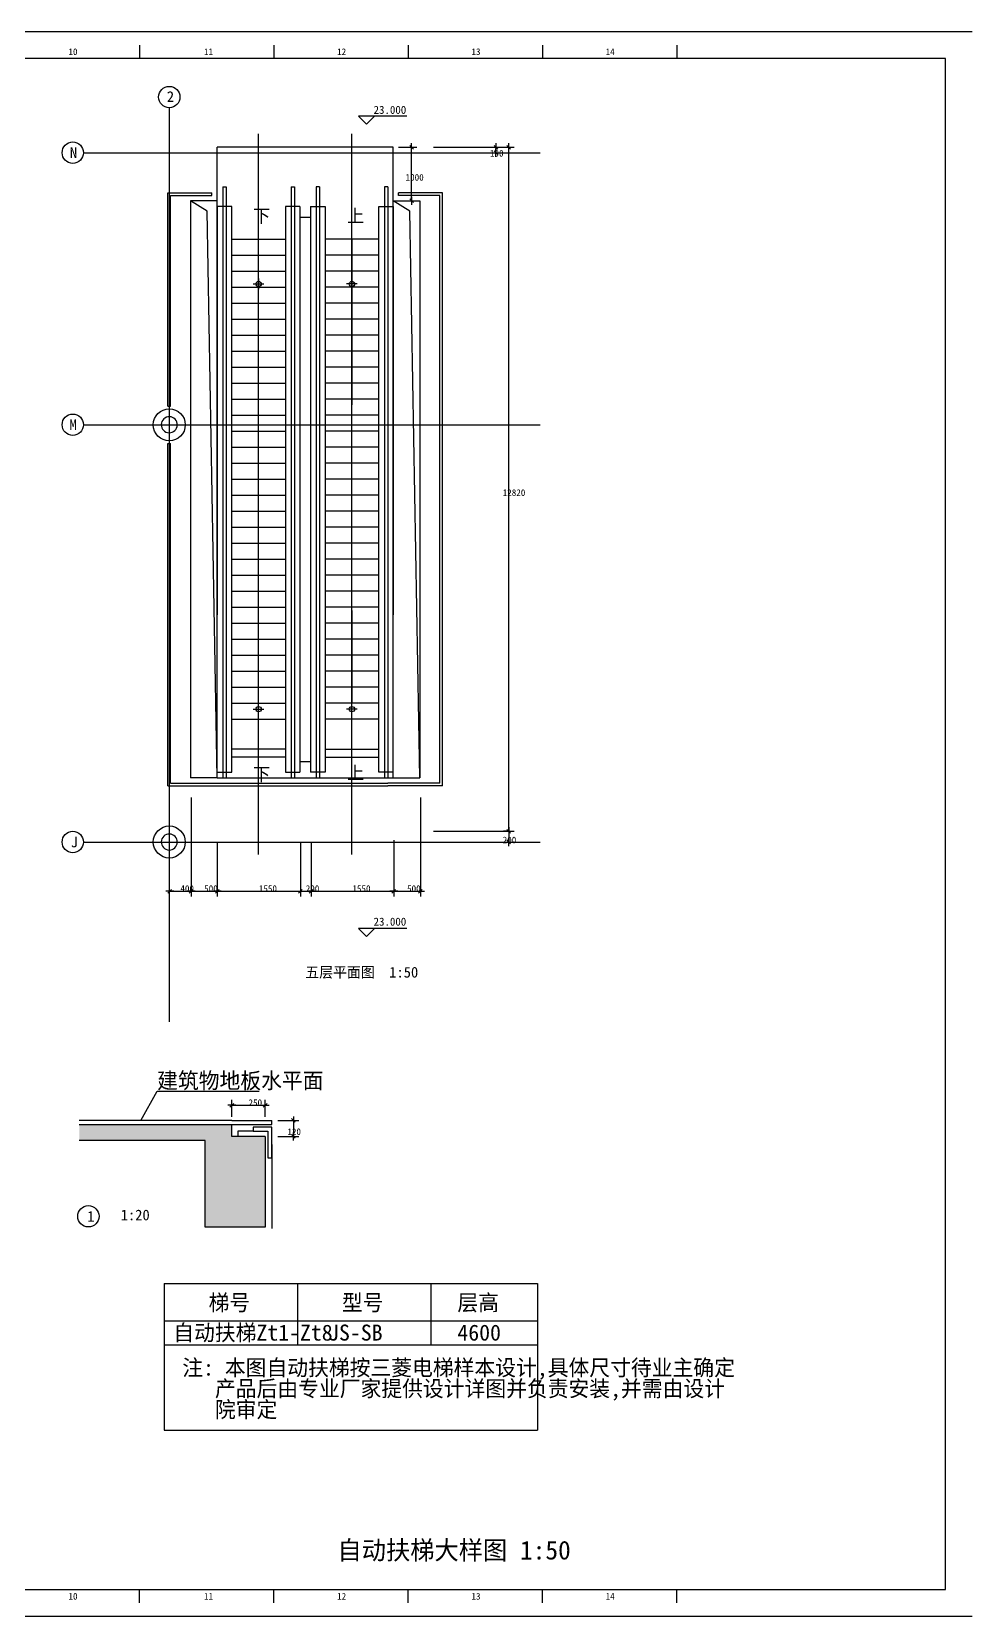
# Model space of a CAD drawing. Header units: metres. Extents: x 63097 to 105147, y -83418 to -53718.
# Drawn here: x 87510 to 105147, y -83418 to -53718 of the extents above; entities that cross this region are included whole.
import ezdxf

# ---------------------------------------------------------------- set-up
doc = ezdxf.new("R2010")
doc.units = ezdxf.units.M
for name, color, linetype in [('AXIS', 8, 'Continuous'), ('COL-S', 251, 'Continuous'), ('COLUMN', 1, 'Continuous'), ('D-TEXT', 3, 'Continuous'), ('DIM', 3, 'Continuous'), ('LINE', 3, 'Continuous'), ('RAILING', 4, 'Continuous'), ('STAIR', 6, 'Continuous'), ('TEXT', 7, 'Continuous'), ('TK', 9, 'Continuous'), ('WALL', 2, 'Continuous')]:
    doc.layers.add(name, color=color, linetype=linetype)

# ---------------------------------------------------------------- blocks, each defined once
blk = doc.blocks.new('_DIMX')
blk.add_line((-150, 0), (150, 0))
blk.add_lwpolyline([(-70, -70), (70, 70)])

msp = doc.modelspace()

# ---------------------------------------------------------------- hatches: boundary and pattern name
at = {"layer": 'COL-S'}
h = msp.add_hatch(dxfattribs=at)
h.set_pattern_fill('SOLID')
h.paths.add_polyline_path([(90762.94, -76121.98), (91887.94, -76121.98), (91887.94, -74421.98), (91262.94, -74421.98), (91262.94, -74196.98), (88401.04, -74196.98), (88401.04, -74496.98), (90762.94, -74496.98)])

# ---------------------------------------------------------------- linework, layer by layer
at = {"layer": 'AXIS'}
for p, q in [((90090.15, -55142.69), (90090.15, -72275.87)), ((91765.15, -69140.69), (91765.15, -55635.02)), ((93515.15, -69140.69), (93515.15, -55635.02)), ((88481.39, -55984.96), (97042.95, -55984.96)), ((88481.39, -61084.96), (97042.95, -61084.96)), ((88481.39, -68904.96), (97042.95, -68904.96))]:
    msp.add_line(p, q, dxfattribs=at)
at = {"layer": 'COL-S'}
for centre, start, end in [((90090.15, -61084.96), 88.49, 268.49), ((90090.15, -61084.96), 268.49, 88.49), ((90090.15, -68904.96), 88.49, 268.49), ((90090.15, -68904.96), 268.49, 88.49)]:
    msp.add_arc(centre, 150, start, end, dxfattribs=at)
at = {"layer": 'COLUMN'}
for centre in [(90090.15, -61084.96), (90090.15, -68904.96)]:
    msp.add_circle(centre, 300, dxfattribs=at)
at = {"layer": 'D-TEXT'}
for p, q in [((94541.92, -55298.23), (93636.42, -55298.23)), ((93636.42, -55298.23), (93786.12, -55447.94)), ((93786.12, -55447.94), (93935.82, -55298.23)), ((94541.92, -70525.9), (93636.42, -70525.9)), ((93636.42, -70525.9), (93786.12, -70675.6)), ((93786.12, -70675.6), (93935.82, -70525.9))]:
    msp.add_line(p, q, dxfattribs=at)
for centre in [(90090.15, -54942.69), (88281.39, -55984.96), (88281.39, -61084.96), (88281.39, -68904.96), (88573.04, -75920.71)]:
    msp.add_circle(centre, 200, dxfattribs=at)
at = {"layer": 'DIM'}
for p, q in [((95046.41, -55984.96), (96314.7, -55984.96)), ((96214.7, -55883.46), (96214.7, -55882.96)), ((96214.7, -55883.96), (96214.7, -55984.96)), ((96214.7, -55985.46), (96214.7, -55985.96)), ((90990.15, -67704.96), (94290.15, -67704.96)), ((96453.88, -68704.46), (96453.88, -68703.96)), ((96453.88, -68704.96), (96453.88, -68904.96)), ((95046.41, -68904.96), (96553.88, -68904.96)), ((96453.88, -68905.46), (96453.88, -68905.96)), ((89558.61, -74121.98), (89861.95, -73576.34)), ((89861.95, -73576.34), (91774.8, -73576.34)), ((91262.94, -74058.6), (91262.94, -73739.96)), ((91263.44, -73839.96), (91887.44, -73839.96)), ((91887.94, -74058.6), (91887.94, -73739.96)), ((91262.94, -74121.98), (92012.94, -74121.98)), ((92012.94, -74196.98), (92012.94, -74121.98)), ((92125.17, -74121.98), (92516.97, -74121.98)), ((92416.97, -74121.48), (92416.97, -74120.98)), ((92416.97, -74121.98), (92416.97, -74421.98)), ((91662.94, -74321.98), (91375.34, -74321.98)), ((91375.34, -74321.98), (91375.34, -74421.98)), ((92125.17, -74421.98), (92516.97, -74421.98)), ((92416.97, -74422.48), (92416.97, -74422.98)), ((92012.94, -74571.98), (92012.94, -75154)), ((92012.94, -75154), (92012.94, -76150.16))]:
    msp.add_line(p, q, dxfattribs=at)
at = {"layer": 'LINE'}
for p, q in [((90990.15, -56884.96), (90990.15, -55884.96)), ((94290.15, -55884.96), (90990.15, -55884.96)), ((94290.15, -56884.96), (94290.15, -55884.96)), ((94390.15, -55884.96), (94733.05, -55884.96)), ((94633.05, -56884.46), (94633.05, -55885.46)), ((95046.41, -55883.96), (96553.88, -55883.96)), ((96453.88, -68704.46), (96453.88, -55884.46)), ((90490.15, -56884.96), (90490.15, -67704.96)), ((90990.15, -56884.96), (90490.15, -56884.96)), ((90798.44, -57080.89), (90490.15, -56884.96)), ((94290.15, -56884.96), (94790.15, -56884.96)), ((94598.44, -57080.89), (94290.15, -56884.96)), ((94390.15, -56884.96), (94733.05, -56884.96)), ((94790.15, -56884.96), (94790.15, -67704.96)), ((90990.15, -67704.96), (90798.44, -57080.89)), ((94790.15, -67704.96), (94598.44, -57080.89)), ((91765.15, -60709.08), (91765.15, -57604.96)), ((93515.15, -57604.96), (93515.15, -60709.08)), ((93515.15, -57604.96), (93515.15, -57964.96)), ((91665.15, -58444.96), (91865.15, -58444.96)), ((91765.15, -58344.96), (91765.15, -58544.96)), ((93615.15, -58444.96), (93415.15, -58444.96)), ((93515.15, -58344.96), (93515.15, -58544.96)), ((91765.15, -60709.08), (91765.15, -60349.08)), ((91765.15, -66304.96), (91765.15, -64564.46)), ((93515.15, -64564.46), (93515.15, -66304.96)), ((93515.15, -64564.46), (93515.15, -64924.46)), ((91765.15, -66304.96), (91765.15, -65944.96)), ((91665.15, -66414.96), (91865.15, -66414.96)), ((91765.15, -66514.96), (91765.15, -66314.96)), ((93615.15, -66414.96), (93415.15, -66414.96)), ((93515.15, -66514.96), (93515.15, -66314.96)), ((90990.15, -67704.96), (90490.15, -67704.96)), ((94290.15, -67704.96), (94790.15, -67704.96)), ((90498.22, -68071.99), (90498.22, -69928.07)), ((94798.22, -68071.99), (94798.22, -69928.07)), ((94298.22, -68870.2), (94298.22, -69928.07)), ((95046.41, -68704.96), (96553.88, -68704.96)), ((96453.88, -68704.96), (96353.88, -68704.96)), ((96453.88, -68704.46), (96453.88, -68703.96)), ((96453.88, -68704.96), (96453.88, -68904.96)), ((90990.15, -68904.96), (90990.15, -69928.07)), ((92548.22, -68904.96), (92548.22, -69928.07)), ((92748.22, -68904.96), (92748.22, -69928.07)), ((96453.88, -68905.46), (96453.88, -68905.96)), ((90098.72, -69828.07), (90497.72, -69828.07)), ((90498.72, -69828.07), (90989.65, -69828.07)), ((90990.65, -69828.07), (92547.72, -69828.07)), ((92547.72, -69828.07), (92547.22, -69828.07)), ((92548.22, -69828.07), (92748.22, -69828.07)), ((92748.72, -69828.07), (94297.72, -69828.07)), ((92748.72, -69828.07), (92749.22, -69828.07)), ((94298.72, -69828.07), (94797.72, -69828.07)), ((91262.94, -74121.98), (88401.04, -74121.98)), ((91262.94, -74196.98), (92012.94, -74196.98)), ((89992.41, -77180.01), (89992.41, -79930.01)), ((89992.41, -77180.01), (96992.41, -77180.01)), ((92492.41, -77180.01), (92492.41, -78330.01)), ((94992.41, -77180.01), (94992.41, -78330.01)), ((96992.41, -77180.01), (96992.41, -79930.01)), ((89992.41, -77880.01), (96992.41, -77880.01)), ((89992.41, -78330.01), (96992.41, -78330.01)), ((89992.41, -79930.01), (96992.41, -79930.01))]:
    msp.add_line(p, q, dxfattribs=at)
for centre in [(91765.15, -58444.96), (93515.15, -58444.96), (91765.15, -66414.96), (93515.15, -66414.96)]:
    msp.add_circle(centre, 50, dxfattribs=at)
at = {"layer": 'RAILING'}
for p, q in [((90065.15, -56734.96), (90890.15, -56734.96)), ((90065.15, -60734.96), (90065.15, -56734.96)), ((90115.15, -56784.96), (90890.15, -56784.96)), ((90115.15, -60734.96), (90115.15, -56784.96)), ((90890.15, -56784.96), (90890.15, -56734.96)), ((94390.15, -56784.96), (94390.15, -56734.96)), ((95215.15, -56734.96), (94390.15, -56734.96)), ((95165.15, -56784.96), (94390.15, -56784.96)), ((95165.15, -67804.96), (95165.15, -56784.96)), ((95215.15, -67854.96), (95215.15, -56734.96)), ((90065.15, -60734.96), (90115.15, -60734.96)), ((90065.15, -61434.96), (90115.15, -61434.96)), ((90065.15, -67854.96), (90065.15, -61434.96)), ((90115.15, -67804.96), (90115.15, -61434.96)), ((90065.15, -67854.96), (94185.15, -67854.96)), ((90115.15, -67804.96), (94185.15, -67804.96)), ((95165.15, -67804.96), (94185.15, -67804.96)), ((95215.15, -67854.96), (94185.15, -67854.96))]:
    msp.add_line(p, q, dxfattribs=at)
at = {"layer": 'STAIR'}
for p, q in [((91095.15, -56624.96), (91095.15, -67704.96)), ((91095.15, -56624.96), (91155.15, -56624.96)), ((91155.15, -56624.96), (91155.15, -67704.96)), ((92375.15, -56624.96), (92375.15, -67704.96)), ((92375.15, -56624.96), (92435.15, -56624.96)), ((92435.15, -56624.96), (92435.15, -67704.96)), ((92845.15, -56624.96), (92845.15, -67704.96)), ((92905.15, -56624.96), (92845.15, -56624.96)), ((92905.15, -56624.96), (92905.15, -67704.96)), ((94125.15, -56624.96), (94125.15, -67704.96)), ((94185.15, -56624.96), (94125.15, -56624.96)), ((94185.15, -56624.96), (94185.15, -67704.96)), ((90990.15, -67704.96), (90990.15, -56884.96)), ((90990.15, -56994.96), (90990.15, -64650.19)), ((91260.15, -56994.96), (90990.15, -56994.96)), ((91260.15, -67594.96), (91260.15, -56994.96)), ((92270.15, -56994.96), (92270.15, -67594.96)), ((92540.15, -56994.96), (92270.15, -56994.96)), ((92540.15, -56994.96), (92540.15, -67594.96)), ((92740.15, -56994.96), (93010.15, -56994.96)), ((92740.15, -56994.96), (92740.15, -67594.96)), ((93010.15, -56994.96), (93010.15, -67594.96)), ((94020.15, -56994.96), (94290.15, -56994.96)), ((94020.15, -67594.96), (94020.15, -56994.96)), ((94290.15, -67704.96), (94290.15, -56884.96)), ((94290.15, -56994.96), (94290.15, -64650.19)), ((92540.15, -57194.96), (92740.15, -57194.96)), ((91260.15, -57604.96), (92270.15, -57604.96)), ((94020.15, -57604.96), (93010.15, -57604.96)), ((91260.15, -57904.96), (92270.15, -57904.96)), ((94020.15, -57904.96), (93010.15, -57904.96)), ((91260.15, -58204.96), (92270.15, -58204.96)), ((94020.15, -58204.96), (93010.15, -58204.96)), ((91260.15, -58504.96), (92270.15, -58504.96)), ((94020.15, -58504.96), (93010.15, -58504.96)), ((91260.15, -58804.96), (92270.15, -58804.96)), ((94020.15, -58804.96), (93010.15, -58804.96)), ((91260.15, -59104.96), (92270.15, -59104.96)), ((94020.15, -59104.96), (93010.15, -59104.96)), ((91260.15, -59404.96), (92270.15, -59404.96)), ((94020.15, -59404.96), (93010.15, -59404.96)), ((91260.15, -59704.96), (92270.15, -59704.96)), ((94020.15, -59704.96), (93010.15, -59704.96)), ((91260.15, -60004.96), (92270.15, -60004.96)), ((94020.15, -60004.96), (93010.15, -60004.96)), ((91260.15, -60304.96), (92270.15, -60304.96)), ((94020.15, -60304.96), (93010.15, -60304.96)), ((91260.15, -60604.96), (92270.15, -60604.96)), ((94020.15, -60604.96), (93010.15, -60604.96)), ((91260.15, -60904.96), (92270.15, -60904.96)), ((94020.15, -60904.96), (93010.15, -60904.96)), ((91260.15, -61204.96), (92270.15, -61204.96)), ((94020.15, -61204.96), (93010.15, -61204.96)), ((91260.15, -61504.96), (92270.15, -61504.96)), ((94020.15, -61504.96), (93010.15, -61504.96)), ((91260.15, -61804.96), (92270.15, -61804.96)), ((94020.15, -61804.96), (93010.15, -61804.96)), ((91260.15, -62104.96), (92270.15, -62104.96)), ((94020.15, -62104.96), (93010.15, -62104.96)), ((91260.15, -62404.96), (92270.15, -62404.96)), ((94020.15, -62404.96), (93010.15, -62404.96)), ((91260.15, -62704.96), (92270.15, -62704.96)), ((94020.15, -62704.96), (93010.15, -62704.96)), ((91260.15, -63004.96), (92270.15, -63004.96)), ((94020.15, -63004.96), (93010.15, -63004.96)), ((91260.15, -63304.96), (92270.15, -63304.96)), ((94020.15, -63304.96), (93010.15, -63304.96)), ((91260.15, -63604.96), (92270.15, -63604.96)), ((94020.15, -63604.96), (93010.15, -63604.96)), ((91260.15, -63904.96), (92270.15, -63904.96)), ((94020.15, -63904.96), (93010.15, -63904.96)), ((91260.15, -64204.96), (92270.15, -64204.96)), ((94020.15, -64204.96), (93010.15, -64204.96)), ((91260.15, -64504.96), (92270.15, -64504.96)), ((94020.15, -64504.96), (93010.15, -64504.96)), ((91260.15, -64804.96), (92270.15, -64804.96)), ((94020.15, -64804.96), (93010.15, -64804.96)), ((91260.15, -65104.96), (92270.15, -65104.96)), ((94020.15, -65104.96), (93010.15, -65104.96)), ((91260.15, -65404.96), (92270.15, -65404.96)), ((94020.15, -65404.96), (93010.15, -65404.96)), ((91260.15, -65704.96), (92270.15, -65704.96)), ((94020.15, -65704.96), (93010.15, -65704.96)), ((91260.15, -66004.96), (92270.15, -66004.96)), ((94020.15, -66004.96), (93010.15, -66004.96)), ((91260.15, -66304.96), (92270.15, -66304.96)), ((94020.15, -66304.96), (93010.15, -66304.96)), ((91260.15, -66604.96), (92270.15, -66604.96)), ((94020.15, -66604.96), (93010.15, -66604.96)), ((92270.15, -67164.96), (91260.15, -67164.96)), ((92270.15, -67314.96), (91260.15, -67314.96)), ((92540.15, -67394.96), (92740.15, -67394.96)), ((93010.15, -67164.96), (94020.15, -67164.96)), ((93010.15, -67314.96), (94020.15, -67314.96)), ((90990.15, -67594.96), (91260.15, -67594.96)), ((92270.15, -67594.96), (92540.15, -67594.96)), ((93010.15, -67594.96), (92740.15, -67594.96)), ((94290.15, -67594.96), (94020.15, -67594.96)), ((92012.94, -74246.98), (91662.94, -74246.98)), ((91662.94, -74246.98), (91662.94, -74321.98)), ((92012.94, -74821.98), (92012.94, -74246.98)), ((91662.94, -74321.98), (91937.94, -74321.98)), ((91937.94, -74321.98), (91937.94, -74821.98)), ((91937.94, -74821.98), (92012.94, -74821.98))]:
    msp.add_line(p, q, dxfattribs=at)
at = {"layer": 'TK'}
for p, q in [((105147.24, -53717.55), (63097.24, -53717.55)), ((89534.74, -53967.55), (89534.74, -54217.55)), ((92053.49, -53967.55), (92053.49, -54217.55)), ((94572.24, -53967.55), (94572.24, -54217.55)), ((97090.99, -53967.55), (97090.99, -54217.55)), ((99609.74, -53967.55), (99609.74, -54217.55)), ((89534.74, -83167.55), (89534.74, -82917.55)), ((92053.49, -83167.55), (92053.49, -82917.55)), ((94572.24, -83167.55), (94572.24, -82917.55)), ((97090.99, -83167.55), (97090.99, -82917.55)), ((99609.74, -83167.55), (99609.74, -82917.55)), ((63097.24, -83417.55), (105147.24, -83417.55))]:
    msp.add_line(p, q, dxfattribs=at)
msp.add_lwpolyline([(104647.24, -54217.55), (64347.24, -54217.55), (64347.24, -82917.55), (104647.24, -82917.55)], close=True, dxfattribs=at)
at = {"layer": 'WALL'}
for p, q in [((88401.04, -74196.98), (91262.94, -74196.98)), ((91262.94, -74421.98), (91262.94, -74196.98)), ((90762.94, -74496.98), (88401.04, -74496.98)), ((90762.94, -76121.98), (90762.94, -74496.98)), ((91887.94, -74421.98), (91262.94, -74421.98)), ((91887.94, -74421.98), (91887.94, -76121.98)), ((91887.94, -76121.98), (90762.94, -76121.98))]:
    msp.add_line(p, q, dxfattribs=at)

# ---------------------------------------------------------------- block references
at = {"layer": 'DIM', "xscale": 0.5, "yscale": 0.5, "zscale": 0.5}
for p, rotation in [((96214.7, -55883.96), 270), ((96214.7, -55984.96), 90), ((96453.88, -68704.96), 270), ((96453.88, -68904.96), 90), ((91262.94, -73839.96), 180), ((92416.97, -74121.98), 270), ((92416.97, -74421.98), 90)]:
    msp.add_blockref('_DIMX', p, dxfattribs=dict(at, rotation=rotation))
msp.add_blockref('_DIMX', (91887.94, -73839.96), dxfattribs=at)
at = {"layer": 'LINE', "xscale": 0.5, "yscale": 0.5, "zscale": 0.5}
for p, rotation in [((94633.05, -55884.96), 90), ((96453.88, -55883.96), 90), ((94633.05, -56884.96), 270), ((96453.88, -68704.96), 270), ((96453.88, -68704.96), 270), ((96453.88, -68904.96), 90), ((90098.22, -69828.07), 180), ((90498.22, -69828.07), 180), ((90990.15, -69828.07), 180), ((92748.22, -69828.07), 180), ((92748.22, -69828.07), 180), ((94298.22, -69828.07), 180)]:
    msp.add_blockref('_DIMX', p, dxfattribs=dict(at, rotation=rotation))
for p in [(90498.22, -69828.07), (90990.15, -69828.07), (92548.22, -69828.07), (92548.22, -69828.07), (94298.22, -69828.07), (94798.22, -69828.07)]:
    msp.add_blockref('_DIMX', p, dxfattribs=at)

# ---------------------------------------------------------------- texts
at = {"layer": 'D-TEXT'}
for s, p in [('2', (90044.7, -55033.54)), ('N', (88226.79, -56084.96)), ('M', (88219.17, -61184.96)), ('J', (88242.02, -69004.96)), ('1', (88552.72, -76020.71))]:
    msp.add_text(s, height=200, dxfattribs=at).set_placement(p)
for p in [(93920.93, -55257.56), (93920.93, -70472.65)]:
    msp.add_text('23.000', height=150, rotation=360, dxfattribs=at).set_placement(p)
at = {"layer": 'DIM'}
msp.add_text('建筑物地板水平面', height=300, dxfattribs=at).set_placement((89861.95, -73526.34))
at = {"layer": 'DIM', "char_height": 125, "attachment_point": 1}
for s, insert in [('\\A1;100', (96102.2, -55934.46)), ('\\A1;200', (96341.38, -68804.96)), ('\\A1;250', (91575.44, -73727.46)), ('\\A1;120', (92304.47, -74271.98))]:
    msp.add_mtext(s, dxfattribs=dict(at, insert=insert))
at = {"layer": 'LINE'}
for s, p in [('梯号', (90826.54, -77687.68)), ('型号', (93326.54, -77687.68)), ('层高', (95492.41, -77687.68)), ('自动扶梯Zt1-Zt8', (90164.53, -78250.01)), ('JS-SB', (93068.87, -78250.01)), ('4600', (95492.41, -78250.01)), ('注: 本图自动扶梯按三菱电梯样本设计,具体尺寸待业主确定', (90333.87, -78906.38)), ('   产品后由专业厂家提供设计详图并负责安装,并需由设计', (90333.87, -79298.69)), ('   院审定', (90333.87, -79691))]:
    msp.add_text(s, height=300, dxfattribs=at).set_placement(p)
at = {"layer": 'LINE', "char_height": 125, "attachment_point": 1}
for s, insert in [('\\A1;1000', (94520.55, -56384.96)), ('\\A1;12820', (96341.38, -62294.46)), ('\\A1;200', (96341.38, -68804.96)), ('\\A1;400', (90298.22, -69715.57)), ('\\A1;500', (90744.18, -69715.57)), ('\\A1;1550', (91769.18, -69715.57)), ('\\A1;200', (92648.22, -69715.57)), ('\\A1;1550', (93523.22, -69715.57)), ('\\A1;500', (94548.22, -69715.57))]:
    msp.add_mtext(s, dxfattribs=dict(at, insert=insert))
at = {"layer": 'TEXT'}
for s, height, p in [('上', 250, (93421.95, -57294.97)), ('下', 250, (91659.19, -57292.62)), ('下', 250, (91659.19, -67758.14)), ('上', 250, (93421.95, -67735.07)), ('五层平面图  1:50', 200, (92641.63, -71445.49)), (' 1:20', 200, (89042.82, -75995.14)), ('自动扶梯大样图 1:50', 350, (93242.96, -82352.82))]:
    msp.add_text(s, height=height, rotation=360, dxfattribs=at).set_placement(p)
at = {"layer": 'TK'}
for s, p in [('10', (88199.47, -54155.05)), ('11', (90740.99, -54155.05)), ('12', (93236.97, -54155.05)), ('13', (95755.72, -54155.05)), ('14', (98271.94, -54155.05)), ('10', (88199.47, -83105.05)), ('11', (90740.99, -83105.05)), ('12', (93236.97, -83105.05)), ('13', (95755.72, -83105.05)), ('14', (98271.94, -83105.05))]:
    msp.add_text(s, height=125, dxfattribs=at).set_placement(p)

doc.saveas('drawing.dxf')
